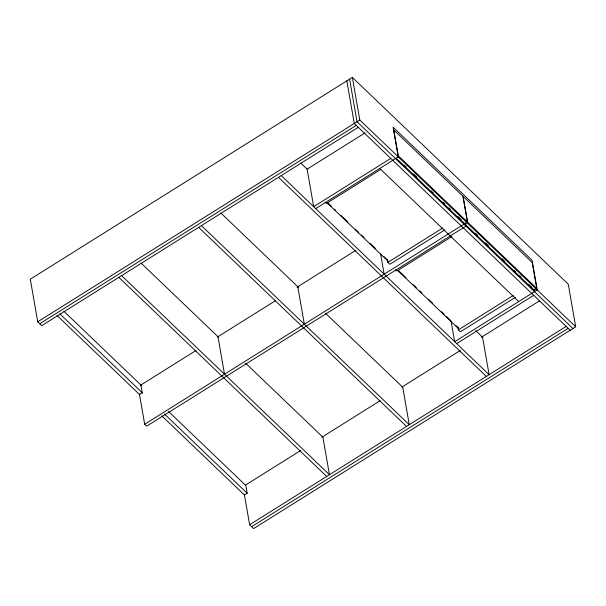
<?xml version="1.0" encoding="UTF-8"?>
<svg xmlns="http://www.w3.org/2000/svg" width="606" height="606" viewBox="0 0 606 606"><rect width="100%" height="100%" fill="white"/><g stroke="black" fill="none" stroke-linecap="round" stroke-linejoin="round"><path stroke-width="0.91" d="M244.294 494.178L249.627 524.743L253.641 528.591L575.7 326.793L568.269 284.199L352.359 77.409L30.3 279.207L37.731 321.801L41.753 325.657L358.297 127.313M37.731 321.801L359.79 120.011L352.359 77.409M39.746 323.733L356.29 125.389M365.13 132.835L307.128 169.172L313.673 206.676L390.741 158.386M315.681 208.6L398.263 156.856L393.082 127.169L532.045 260.254L537.227 289.948L454.644 341.693L450.978 320.657M380.56 169.559L326.422 203.48L325.081 202.199M140.547 385.227L196.033 350.465M217.562 336.966L275.329 300.773M296.985 287.206L355.79 250.361M139.494 394.483L142.251 392.756L140.895 385.007M444.834 229.856L389.9 264.284L387.893 262.353L442.827 227.932M465.673 224.258L465.991 226.091L146.697 426.162L144.683 424.238L463.984 224.167L463.666 222.334M467.408 222.001L398.271 155.787L393.764 129.964L462.901 196.185L467.408 222.001L464.65 223.728L396.188 158.158M467.635 222.22L536.772 288.433L532.265 262.618L463.128 196.405L467.635 222.22L464.878 223.947L534.015 290.16L536.083 288.865M451.841 236.567L396.907 270.988L395.567 269.708M515.327 297.364L460.386 331.793L458.378 329.861L513.312 295.44M456.659 343.617L533.727 295.327M245.528 485.058L300.849 450.394M321.695 437.327L380.227 400.657M401.876 387.09L460.408 350.412M481.255 337.353L539.787 300.674M168.566 411.512L245.839 485.512L247.187 493.261L244.43 494.988L161.696 415.746M249.627 524.743L566.171 326.399M251.634 526.667L568.178 328.323M359.79 120.011L575.7 326.793M404.649 165.453L406.012 166.764M413.504 173.937L416.913 177.202M431.214 190.898L433.26 192.859M442.797 201.995L444.842 203.949M448.925 207.866L450.288 209.168M457.78 216.342L461.189 219.607M475.49 233.31L477.536 235.264M485.709 243.089L488.436 245.703M502.063 258.754L504.783 261.36M514.32 270.496L515.683 271.799M519.774 275.715L521.137 277.018M528.629 284.191L532.03 287.456M572.943 328.52L357.032 121.738L349.601 79.136M570.185 330.247L354.275 123.465L346.844 80.863M379.757 168.453L518.721 301.538M300.667 162.991L307.507 169.536M475.718 330.641L482.558 337.186L489.103 374.69L281.229 175.604M327.369 202.404L331.467 206.328M334.353 209.093L335.709 210.388M341.026 215.486L342.398 216.796M343.17 217.539L347.859 222.031M355.374 229.22L358.79 232.492M361.517 235.113L364.198 237.681M370.402 243.612L375.735 248.725M383.871 256.52L387.264 259.769M398.536 270.564L400.589 272.526M400.771 272.7L406.05 277.76M412.883 284.305L416.299 287.57M419.761 290.895L421.799 292.842M428.593 299.349L432.692 303.273M441.471 311.681L444.183 314.279M446.349 316.355L450.288 320.127M455.909 325.513L458.431 327.929M327.035 202.783L388.09 261.254M397.521 270.291L458.575 328.763M278.472 177.331L486.345 376.417M220.842 213.009L298.796 287.661M325.46 313.204L402.732 387.204L409.277 424.708L201.404 225.621M198.647 227.348L406.52 426.435M141.016 263.027L218.289 337.027M245.635 363.221L322.907 437.221L329.452 474.725L121.579 275.639M118.821 277.366L326.695 476.452M63.948 311.317L141.221 385.318M59.827 313.817L142.569 393.059M164.453 414.019L247.187 493.261M57.078 315.544L139.812 394.786M533.992 288.948L534.469 291.675M457.901 327.134L458.378 329.861M387.416 259.626L387.893 262.353M380.636 253.997L384.159 274.185M297.788 286.699L304.333 324.202M217.963 336.716L224.508 374.22M139.418 394.052L144.683 424.238"/></g></svg>
